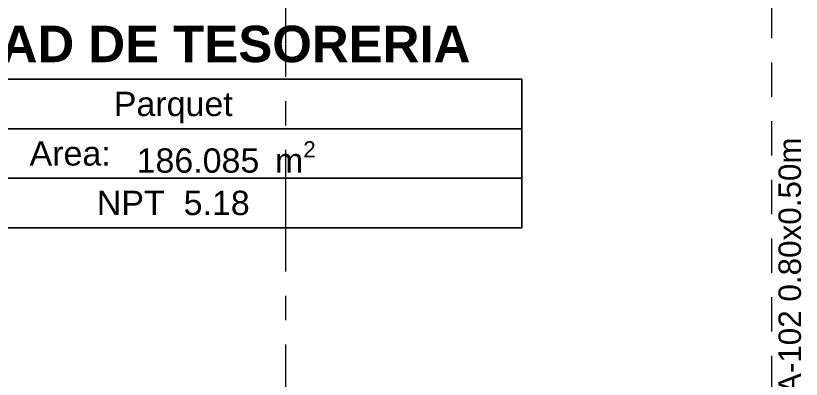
# Model space of a CAD drawing. Header units: inches. Extents: x -38 to 5698, y -33 to 92.
# Drawn here: x 112.459 to 115.691, y 8.468 to 9.963 of the extents above; entities that cross this region are included whole.
import ezdxf

# ---------------------------------------------------------------- set-up
doc = ezdxf.new("R2010")
doc.units = ezdxf.units.IN
doc.header["$MEASUREMENT"] = 0
doc.linetypes.add('Hidden Line', pattern=[0.195611, 0.141111, -0.0545])
doc.linetypes.add('Punto & Raya', pattern=[0.65, 0.5, -0.075, 0, -0.075])
for name, color, linetype in [('02 _ ARQ _ ZON _ Espacio.3D', 7, 'Continuous'), ('08 _ STR _ EXT _ 09 Vigas', 7, 'Continuous'), ('Marcador - Secciones', 251, 'Continuous'), ('Notas - Etiquetas', 251, 'Continuous')]:
    doc.layers.add(name, color=color, linetype=linetype)
doc.styles.add('Estilo_Generado_1', font='swisseb.ttf')
doc.styles.add('Estilo_Generado_4', font='swisse.ttf')
doc.styles.add('Estilo_Generado_7', font='swisse.ttf')

msp = doc.modelspace()

# ---------------------------------------------------------------- linework, layer by layer
at = {"layer": '02 _ ARQ _ ZON _ Espacio.3D', "color": 252, "linetype": 'Continuous', "lineweight": 13}
for p, q in [((114.5415, 9.7019), (111.6738, 9.7019)), ((111.6738, 9.7019), (114.5415, 9.7019)), ((114.5415, 9.0912), (114.5415, 9.7019)), ((114.5415, 9.7019), (114.5415, 9.4984)), ((114.5415, 9.4984), (111.6738, 9.4984)), ((111.6738, 9.4984), (114.5415, 9.4984)), ((114.5415, 9.4984), (114.5415, 9.2948)), ((114.5415, 9.2948), (111.6738, 9.2948)), ((111.6738, 9.2948), (114.5415, 9.2948)), ((114.5415, 9.2948), (114.5415, 9.0912)), ((111.6738, 9.0912), (114.5415, 9.0912)), ((114.5415, 9.0912), (111.6738, 9.0912))]:
    msp.add_line(p, q, dxfattribs=at)
at = {"layer": '08 _ STR _ EXT _ 09 Vigas', "color": 251, "linetype": 'Hidden Line', "lineweight": 13}
msp.add_line((115.57, 7.7), (115.57, 16.9), dxfattribs=at)
at = {"layer": 'Marcador - Secciones', "color": 251, "linetype": 'Punto & Raya', "lineweight": 13}
msp.add_line((113.57, 46.2111), (113.57, 0.8878), dxfattribs=at)

# ---------------------------------------------------------------- texts
at = {"layer": '02 _ ARQ _ ZON _ Espacio.3D', "color": 252, "lineweight": 25, "attachment_point": 2}
for s, insert, char_height, style in [('\\A1;{\\pqc;\\pt0;\\fSwis721 Ex BT|b1|i0|c0|p34;UNIDAD DE TESORERIA}', (113.1077, 9.9219), 0.15, 'Estilo_Generado_1'), ('\\A1;{\\pqc;\\pt0;\\fSwis721 Ex BT|b0|i0|c238|p34;Parquet}', (113.1077, 9.6502), 0.1, 'Estilo_Generado_7'), ('\\A1;{\\pqc;\\pt0;\\fSwis721 Ex BT|b0|i0|c238|p34;Area: }', (112.6834, 9.4466), 0.1, 'Estilo_Generado_7'), ('\\A1;{\\pqc;\\pt0,0.3;\\fSwis721 Ex BT|b0|i0|c238|p34;186.085\\fSwis721 Ex BT|b0|i0|c238|p34;\\A1{\\H.66x;\\S^  ;}\\fSwis721 Ex BT|b0|i0|c238|p34; m\\fSwis721 Ex BT|b0|i0|c238|p34;\\A1{\\H.66x;\\S2^  ;}}', (113.3253, 9.4466), 0.1, 'Estilo_Generado_7'), ('\\A1;{\\pqc;\\pt0;\\fSwis721 Ex BT|b0|i0|c238|p34;NPT  5.18}', (113.1077, 9.243), 0.1, 'Estilo_Generado_7')]:
    msp.add_mtext(s, dxfattribs=dict(at, insert=insert, char_height=char_height, style=style))
at = {"layer": 'Notas - Etiquetas', "color": 8, "linetype": 'Continuous', "lineweight": 13, "insert": (115.5976, 8.1839), "char_height": 0.0925, "attachment_point": 1, "rotation": 90, "style": 'Estilo_Generado_4'}
msp.add_mtext('\\A1;{\\pql;\\fSwis721 Ex BT|b0|i0|c0|p34;VIGA-102\\fSwis721 Ex BT|b0|i0|c0|p34; \\fSwis721 Ex BT|b0|i0|c0|p34;0.80\\fSwis721 Ex BT|b0|i0|c0|p34;x\\fSwis721 Ex BT|b0|i0|c0|p34;0.50\\fSwis721 Ex BT|b0|i0|c0|p34;m}', dxfattribs=at)

doc.saveas('drawing.dxf')
